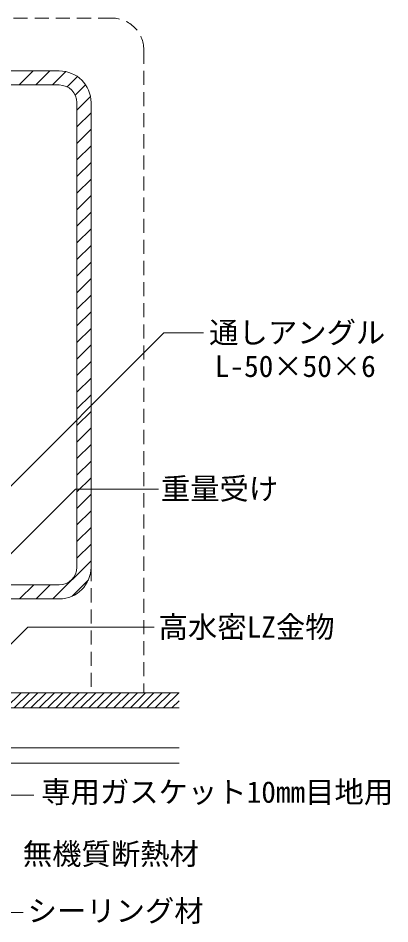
# Model space of a CAD drawing. Units: millimetres, scale not verified. Extents: x -1987 to 1973, y -1442 to 1366.
# Drawn here: x 214 to 531, y 111 to 883 of the extents above; entities that cross this region are included whole.
import ezdxf
from ezdxf.enums import TextEntityAlignment as Align

# ---------------------------------------------------------------- set-up
doc = ezdxf.new("R2010")
doc.units = ezdxf.units.MM
doc.header["$LTSCALE"] = 10
doc.linetypes.add('DASHED1', pattern=[1.8, 1.2, -0.6])
for name, color, linetype, lineweight in [('0-0_メ__ス', 2, 'Continuous', 18), ('0-1_躯体', 7, 'Continuous', 18), ('0-4_その他部材', 7, 'Continuous', 18), ('0-9_部材名__寸法', 7, 'Continuous', 18)]:
    doc.layers.add(name, color=color, linetype=linetype, lineweight=lineweight)
doc.styles.add('ＭＳ ゴシック', font='')
doc.styles.get('ＭＳ ゴシック').set_extended_font_data('MS Gothic')

msp = doc.modelspace()

# ---------------------------------------------------------------- linework, layer by layer
at = {"layer": '0-0_メ__ス'}
for p, q in [((58.56, 307.97), (351.06, 307.97)), ((58.56, 294.97), (351.06, 294.97)), ((58.56, 260.97), (351.06, 260.97)), ((58.56, 247.97), (351.06, 247.97))]:
    msp.add_line(p, q, dxfattribs=at)
at = {"layer": '0-1_躯体', "color": 3}
for p, q in [((249.05, 837.97), (-146.95, 837.97)), ((249.05, 825.97), (-146.95, 825.97)), ((264.05, 810.97), (264.05, 414.97)), ((276.05, 414.97), (276.05, 810.97)), ((-146.95, 399.97), (249.05, 399.97)), ((-146.95, 387.97), (249.05, 387.97))]:
    msp.add_line(p, q, dxfattribs=at)
at = {"layer": '0-1_躯体'}
for p, q in [((214.8, 825.97), (226.8, 837.97)), ((228.95, 825.97), (240.95, 837.97)), ((243.09, 825.97), (254.53, 837.41)), ((255.69, 824.42), (264.43, 833.16)), ((262.67, 817.26), (271.45, 826.04)), ((264.05, 804.51), (275.58, 816.03)), ((264.05, 790.36), (276.05, 802.36)), ((264.05, 776.22), (276.05, 788.22)), ((264.05, 762.08), (276.05, 774.08)), ((264.05, 747.94), (276.05, 759.94)), ((264.05, 733.79), (276.05, 745.79)), ((264.05, 719.65), (276.05, 731.65)), ((264.05, 705.51), (276.05, 717.51)), ((264.05, 691.37), (276.05, 703.37)), ((264.05, 677.23), (276.05, 689.23)), ((264.05, 663.08), (276.05, 675.08)), ((264.05, 648.94), (276.05, 660.94)), ((264.05, 634.8), (276.05, 646.8)), ((264.05, 620.66), (276.05, 632.66)), ((264.05, 606.52), (276.05, 618.52)), ((264.05, 592.37), (276.05, 604.37)), ((264.05, 578.23), (276.05, 590.23)), ((264.05, 564.09), (276.05, 576.09)), ((264.05, 549.95), (276.05, 561.95)), ((264.05, 535.81), (276.05, 547.81)), ((264.05, 521.66), (276.05, 533.66)), ((264.05, 507.52), (276.05, 519.52)), ((264.05, 493.38), (276.05, 505.38)), ((264.05, 479.24), (276.05, 491.24)), ((264.05, 465.09), (276.05, 477.09)), ((264.05, 450.95), (276.05, 462.95)), ((264.05, 436.81), (276.05, 448.81)), ((264.05, 422.67), (276.05, 434.67)), ((243.5, 387.97), (276.05, 420.53)), ((259.92, 390.25), (273.77, 404.1)), ((215.21, 387.97), (227.21, 399.97)), ((229.35, 387.97), (241.35, 399.97))]:
    msp.add_line(p, q, dxfattribs=at)
at = {"layer": '0-1_躯体', "color": 3}
for centre, radius, start, end in [((249.05, 810.97), 27, 0, 90), ((249.05, 810.97), 15, 0, 90), ((249.05, 414.97), 27, 270, 0), ((249.05, 414.97), 15, 270, 0)]:
    msp.add_arc(centre, radius, start, end, dxfattribs=at)
at = {"layer": '0-4_その他部材', "linetype": 'DASHED1'}
for p, q in [((294.05, 882.97), (-191.95, 882.97)), ((321.05, 855.97), (321.05, 307.97)), ((276.05, 414.97), (276.05, 307.97))]:
    msp.add_line(p, q, dxfattribs=at)
at = {"layer": '0-4_その他部材'}
for p, q in [((216.54, 307.97), (203.54, 294.97)), ((223.61, 307.97), (210.61, 294.97)), ((230.68, 307.97), (217.68, 294.97)), ((237.75, 307.97), (224.75, 294.97)), ((244.82, 307.97), (231.82, 294.97)), ((251.9, 307.97), (238.89, 294.97)), ((258.97, 307.97), (245.97, 294.97)), ((266.04, 307.97), (253.04, 294.97)), ((273.11, 307.97), (260.11, 294.97)), ((280.18, 307.97), (267.18, 294.97)), ((287.25, 307.97), (274.25, 294.97)), ((294.32, 307.97), (281.32, 294.97)), ((301.39, 307.97), (288.39, 294.97)), ((308.46, 307.97), (295.46, 294.97)), ((315.53, 307.97), (302.53, 294.97)), ((322.61, 307.97), (309.6, 294.97)), ((329.68, 307.97), (316.68, 294.97)), ((336.75, 307.97), (323.75, 294.97)), ((343.82, 307.97), (330.82, 294.97)), ((350.89, 307.97), (337.89, 294.97)), ((351.06, 301.06), (344.96, 294.97))]:
    msp.add_line(p, q, dxfattribs=at)
at = {"layer": '0-4_その他部材', "linetype": 'DASHED1'}
msp.add_arc((294.05, 855.97), 27, 0, 90, dxfattribs=at)
at = {"layer": '0-9_部材名__寸法'}
for p, q in [((68.65, 345.24), (338.16, 614.75)), ((371.96, 614.75), (338.16, 614.75)), ((83.11, 301.84), (262.76, 481.5)), ((262.76, 481.5), (333.63, 481.5)), ((191.07, 220.71), (227.41, 220.71)), ((183.4, 120.71), (218.26, 120.71))]:
    msp.add_line(p, q, dxfattribs=at)
msp.add_lwpolyline([(177.16, 318.64), (222.26, 363.74), (329.8, 363.74)], dxfattribs=at)

# ---------------------------------------------------------------- texts
at = {"layer": '0-9_部材名__寸法', "style": 'ＭＳ ゴシック'}
for s, p in [('通しアングル', (376.75, 600.33)), ('L-50×50×6', (381.54, 571.59)), ('重量受け', (335.55, 467.17)), ('高水密LZ金物', (333.63, 349.33)), ('専用ガスケット10mm目地用', (233.65, 208.72)), ('無機質断熱材', (217.93, 155.96)), ('シーリング材', (222, 107.44))]:
    msp.add_text(s, height=18.33, dxfattribs=at).set_placement(p, align=Align.BOTTOM_LEFT)

doc.saveas('drawing.dxf')
